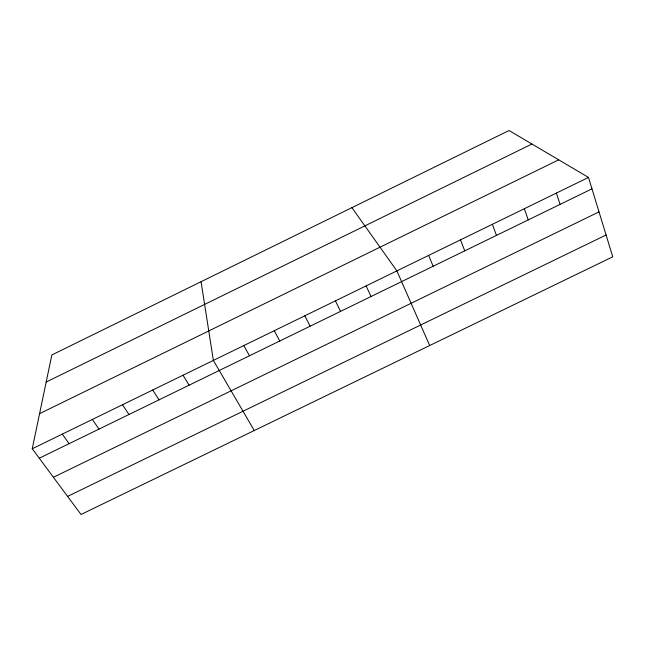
<?xml version="1.0" encoding="UTF-8"?>
<svg xmlns="http://www.w3.org/2000/svg" width="645" height="645" viewBox="0 0 645 645"><rect width="100%" height="100%" fill="white"/><g stroke="black" fill="none" stroke-linecap="round" stroke-linejoin="round"><path stroke-width="0.97" d="M32.25 448.767L51.842 354.952L509.05 130.516L588.49 177.415L612.75 256.815L81.02 514.484L32.25 448.767L588.49 177.415M46.182 382.042L531.932 144.02M39.579 413.671L558.715 159.831M39.264 458.216L591.981 188.84M53.406 477.276L599.02 211.883M67.604 496.4L606.082 234.982M62.275 434.117L69.096 443.671M351.912 207.65L396.869 270.892L429.683 345.526M92.356 419.444L98.999 429.102M122.51 404.729L128.96 414.501M152.728 389.991L158.993 399.86M183.011 375.221L189.082 385.194M254.259 430.538L213.366 360.41L201.063 281.696M243.778 345.575L249.47 355.766M274.262 330.7L279.761 341.003M304.819 315.8L310.116 326.209M335.432 300.86L340.544 311.382M366.118 285.896L371.036 296.523M428.627 255.404L433.142 266.248M460.457 239.875L464.771 250.841M492.353 224.315L496.465 235.393M524.329 208.714L528.231 219.905M556.377 193.081L560.07 204.392"/></g></svg>
